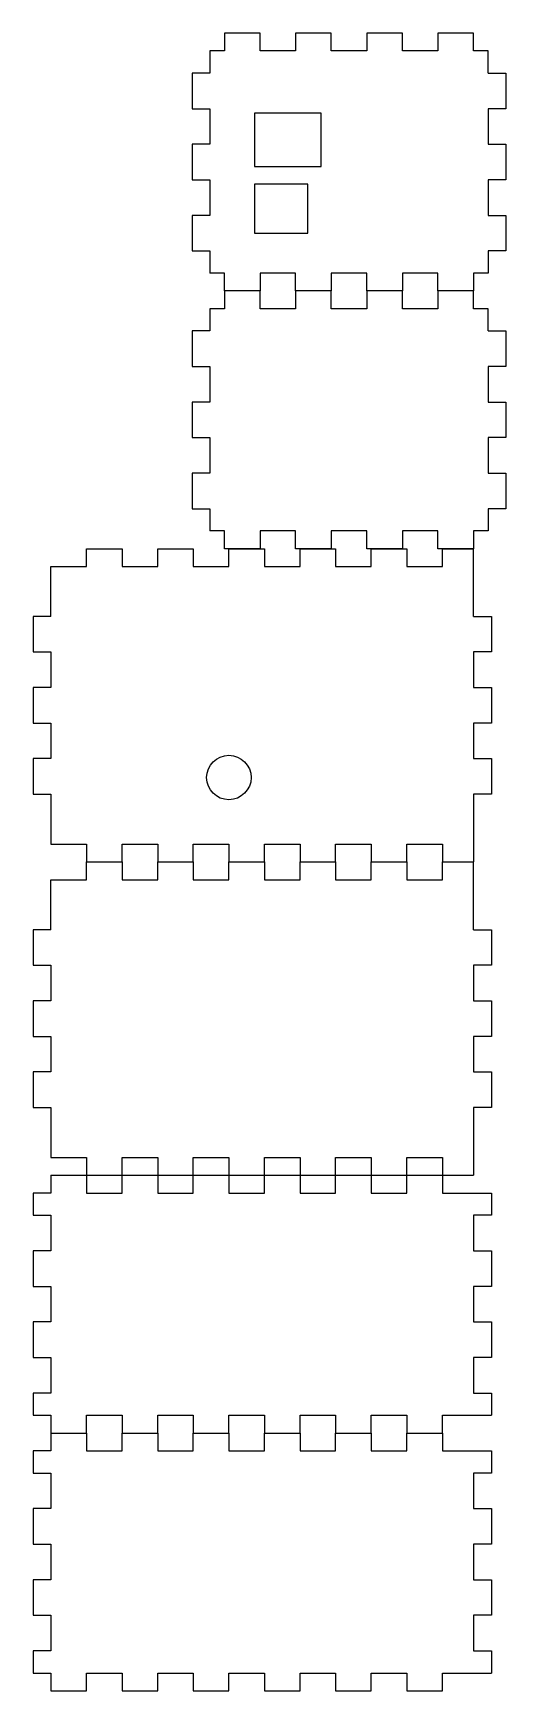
# Model space of a CAD drawing. Header units: inches. Extents: x 4.8 to 15.4, y 2.5 to 39.8.
import ezdxf

# ---------------------------------------------------------------- set-up
doc = ezdxf.new("R2010")
doc.units = ezdxf.units.IN
doc.header["$MEASUREMENT"] = 0

msp = doc.modelspace()

# ---------------------------------------------------------------- linework, layer by layer
at = {"color": 10}
for p, q in [((9.864, 39.825), (9.064, 39.825)), ((9.064, 39.825), (9.064, 39.425)), ((9.864, 39.425), (9.864, 39.825)), ((11.464, 39.825), (10.664, 39.825)), ((10.664, 39.825), (10.664, 39.425)), ((11.464, 39.425), (11.464, 39.825)), ((13.064, 39.825), (12.264, 39.825)), ((12.264, 39.825), (12.264, 39.425)), ((13.064, 39.425), (13.064, 39.825)), ((14.664, 39.825), (13.864, 39.825)), ((13.864, 39.825), (13.864, 39.425)), ((14.664, 39.425), (14.664, 39.825)), ((8.739, 39.425), (8.739, 38.925)), ((9.064, 39.425), (8.739, 39.425)), ((10.664, 39.425), (9.864, 39.425)), ((12.264, 39.425), (11.464, 39.425)), ((13.864, 39.425), (13.064, 39.425)), ((14.989, 39.425), (14.664, 39.425)), ((14.989, 38.925), (14.989, 39.425)), ((8.739, 38.925), (8.339, 38.925)), ((8.339, 38.925), (8.339, 38.125)), ((14.989, 38.925), (15.389, 38.925)), ((15.389, 38.925), (15.389, 38.125)), ((8.339, 38.125), (8.739, 38.125)), ((8.739, 38.125), (8.739, 37.325)), ((15.389, 38.125), (14.989, 38.125)), ((14.989, 38.125), (14.989, 37.325)), ((11.239, 38.025), (9.739, 38.025)), ((9.739, 38.025), (9.739, 36.825)), ((11.239, 36.825), (11.239, 38.025)), ((8.739, 37.325), (8.339, 37.325)), ((8.339, 37.325), (8.339, 36.525)), ((14.989, 37.325), (15.389, 37.325)), ((15.389, 37.325), (15.389, 36.525)), ((9.739, 36.825), (11.239, 36.825)), ((8.339, 36.525), (8.739, 36.525)), ((8.739, 36.525), (8.739, 35.725)), ((10.939, 36.425), (9.739, 36.425)), ((9.739, 36.425), (9.739, 35.325)), ((10.939, 35.325), (10.939, 36.425)), ((15.389, 36.525), (14.989, 36.525)), ((14.989, 36.525), (14.989, 35.725)), ((8.739, 35.725), (8.339, 35.725)), ((8.339, 35.725), (8.339, 34.925)), ((14.989, 35.725), (15.389, 35.725)), ((15.389, 35.725), (15.389, 34.925)), ((9.739, 35.325), (10.939, 35.325)), ((8.339, 34.925), (8.739, 34.925)), ((8.739, 34.925), (8.739, 34.425)), ((15.389, 34.925), (14.989, 34.925)), ((14.989, 34.925), (14.989, 34.425)), ((9.064, 34.425), (8.739, 34.425)), ((9.064, 34.025), (9.064, 34.425)), ((10.664, 34.425), (9.864, 34.425)), ((9.864, 34.425), (9.864, 34.025)), ((10.664, 34.025), (10.664, 34.425)), ((12.264, 34.425), (11.464, 34.425)), ((11.464, 34.425), (11.464, 34.025)), ((12.264, 34.025), (12.264, 34.425)), ((13.864, 34.425), (13.064, 34.425)), ((13.064, 34.425), (13.064, 34.025)), ((13.864, 34.025), (13.864, 34.425)), ((14.989, 34.425), (14.664, 34.425)), ((14.664, 34.425), (14.664, 34.025)), ((9.864, 34.025), (9.064, 34.025)), ((9.864, 34.025), (9.064, 34.025)), ((9.064, 34.025), (9.064, 33.625)), ((9.864, 33.625), (9.864, 34.025)), ((11.464, 34.025), (10.664, 34.025)), ((11.464, 34.025), (10.664, 34.025)), ((10.664, 34.025), (10.664, 33.625)), ((11.464, 33.625), (11.464, 34.025)), ((13.064, 34.025), (12.264, 34.025)), ((13.064, 34.025), (12.264, 34.025)), ((12.264, 34.025), (12.264, 33.625)), ((13.064, 33.625), (13.064, 34.025)), ((14.664, 34.025), (13.864, 34.025)), ((14.664, 34.025), (13.864, 34.025)), ((13.864, 34.025), (13.864, 33.625)), ((14.664, 33.625), (14.664, 34.025)), ((8.739, 33.625), (8.739, 33.125)), ((9.064, 33.625), (8.739, 33.625)), ((10.664, 33.625), (9.864, 33.625)), ((12.264, 33.625), (11.464, 33.625)), ((13.864, 33.625), (13.064, 33.625)), ((14.989, 33.625), (14.664, 33.625)), ((14.989, 33.125), (14.989, 33.625)), ((8.739, 33.125), (8.339, 33.125)), ((8.339, 33.125), (8.339, 32.325)), ((14.989, 33.125), (15.389, 33.125)), ((15.389, 33.125), (15.389, 32.325)), ((8.339, 32.325), (8.739, 32.325)), ((8.739, 32.325), (8.739, 31.525)), ((15.389, 32.325), (14.989, 32.325)), ((14.989, 32.325), (14.989, 31.525)), ((8.739, 31.525), (8.339, 31.525)), ((8.339, 31.525), (8.339, 30.725)), ((14.989, 31.525), (15.389, 31.525)), ((15.389, 31.525), (15.389, 30.725)), ((8.339, 30.725), (8.739, 30.725)), ((8.739, 30.725), (8.739, 29.925)), ((15.389, 30.725), (14.989, 30.725)), ((14.989, 30.725), (14.989, 29.925)), ((8.739, 29.925), (8.339, 29.925)), ((8.339, 29.925), (8.339, 29.125)), ((14.989, 29.925), (15.389, 29.925)), ((15.389, 29.925), (15.389, 29.125)), ((8.339, 29.125), (8.739, 29.125)), ((8.739, 29.125), (8.739, 28.625)), ((15.389, 29.125), (14.989, 29.125)), ((14.989, 29.125), (14.989, 28.625)), ((9.064, 28.625), (8.739, 28.625)), ((9.064, 28.225), (9.064, 28.625)), ((10.664, 28.625), (9.864, 28.625)), ((9.864, 28.625), (9.864, 28.225)), ((10.664, 28.225), (10.664, 28.625)), ((12.264, 28.625), (11.464, 28.625)), ((11.464, 28.625), (11.464, 28.225)), ((12.264, 28.225), (12.264, 28.625)), ((13.864, 28.625), (13.064, 28.625)), ((13.064, 28.625), (13.064, 28.225)), ((13.864, 28.225), (13.864, 28.625)), ((14.989, 28.625), (14.664, 28.625)), ((14.664, 28.625), (14.664, 28.225)), ((5.964, 27.825), (5.964, 28.225)), ((5.964, 28.225), (6.764, 28.225)), ((6.764, 28.225), (6.764, 27.825)), ((7.564, 27.825), (7.564, 28.225)), ((7.564, 28.225), (8.364, 28.225)), ((8.364, 28.225), (8.364, 27.825)), ((9.864, 28.225), (9.064, 28.225)), ((9.164, 27.825), (9.164, 28.225)), ((9.164, 28.225), (9.964, 28.225)), ((9.964, 28.225), (9.964, 27.825)), ((11.464, 28.225), (10.664, 28.225)), ((10.764, 27.825), (10.764, 28.225)), ((10.764, 28.225), (11.564, 28.225)), ((11.564, 28.225), (11.564, 27.825)), ((13.064, 28.225), (12.264, 28.225)), ((12.364, 27.825), (12.364, 28.225)), ((12.364, 28.225), (13.164, 28.225)), ((13.164, 28.225), (13.164, 27.825)), ((14.664, 28.225), (13.864, 28.225)), ((13.964, 27.825), (13.964, 28.225)), ((13.964, 28.225), (14.664, 28.225)), ((14.664, 26.7), (14.664, 28.225)), ((5.164, 27.825), (5.964, 27.825)), ((5.164, 26.7), (5.164, 27.825)), ((6.764, 27.825), (7.564, 27.825)), ((8.364, 27.825), (9.164, 27.825)), ((9.964, 27.825), (10.764, 27.825)), ((11.564, 27.825), (12.364, 27.825)), ((13.164, 27.825), (13.964, 27.825)), ((5.164, 26.7), (4.764, 26.7)), ((4.764, 26.7), (4.764, 25.9)), ((14.664, 26.7), (15.064, 26.7)), ((15.064, 26.7), (15.064, 25.9)), ((4.764, 25.9), (5.164, 25.9)), ((5.164, 25.9), (5.164, 25.1)), ((15.064, 25.9), (14.664, 25.9)), ((14.664, 25.9), (14.664, 25.1)), ((5.164, 25.1), (4.764, 25.1)), ((4.764, 25.1), (4.764, 24.3)), ((14.664, 25.1), (15.064, 25.1)), ((15.064, 25.1), (15.064, 24.3)), ((4.764, 24.3), (5.164, 24.3)), ((5.164, 24.3), (5.164, 23.5)), ((15.064, 24.3), (14.664, 24.3)), ((14.664, 24.3), (14.664, 23.5)), ((5.164, 23.5), (4.764, 23.5)), ((4.764, 23.5), (4.764, 22.7)), ((14.664, 23.5), (15.064, 23.5)), ((15.064, 23.5), (15.064, 22.7)), ((4.764, 22.7), (5.164, 22.7)), ((5.164, 22.7), (5.164, 21.575)), ((15.064, 22.7), (14.664, 22.7)), ((14.664, 22.7), (14.664, 21.175)), ((5.164, 21.575), (5.964, 21.575)), ((5.964, 21.575), (5.964, 21.175)), ((6.764, 21.175), (6.764, 21.575)), ((6.764, 21.575), (7.564, 21.575)), ((7.564, 21.575), (7.564, 21.175)), ((8.364, 21.175), (8.364, 21.575)), ((8.364, 21.575), (9.164, 21.575)), ((9.164, 21.575), (9.164, 21.175)), ((9.964, 21.175), (9.964, 21.575)), ((9.964, 21.575), (10.764, 21.575)), ((10.764, 21.575), (10.764, 21.175)), ((11.564, 21.175), (11.564, 21.575)), ((11.564, 21.575), (12.364, 21.575)), ((12.364, 21.575), (12.364, 21.175)), ((13.164, 21.175), (13.164, 21.575)), ((13.164, 21.575), (13.964, 21.575)), ((13.964, 21.575), (13.964, 21.175)), ((5.964, 21.175), (6.764, 21.175)), ((5.964, 20.775), (5.964, 21.175)), ((5.964, 21.175), (6.764, 21.175)), ((6.764, 21.175), (6.764, 20.775)), ((7.564, 21.175), (8.364, 21.175)), ((7.564, 20.775), (7.564, 21.175)), ((7.564, 21.175), (8.364, 21.175)), ((8.364, 21.175), (8.364, 20.775)), ((9.164, 21.175), (9.964, 21.175)), ((9.164, 20.775), (9.164, 21.175)), ((9.164, 21.175), (9.964, 21.175)), ((9.964, 21.175), (9.964, 20.775)), ((10.764, 21.175), (11.564, 21.175)), ((10.764, 20.775), (10.764, 21.175)), ((10.764, 21.175), (11.564, 21.175)), ((11.564, 21.175), (11.564, 20.775)), ((12.364, 21.175), (13.164, 21.175)), ((12.364, 20.775), (12.364, 21.175)), ((12.364, 21.175), (13.164, 21.175)), ((13.164, 21.175), (13.164, 20.775)), ((13.964, 21.175), (14.664, 21.175)), ((13.964, 20.775), (13.964, 21.175)), ((13.964, 21.175), (14.664, 21.175)), ((14.664, 19.65), (14.664, 21.175)), ((5.164, 20.775), (5.964, 20.775)), ((5.164, 19.65), (5.164, 20.775)), ((6.764, 20.775), (7.564, 20.775)), ((8.364, 20.775), (9.164, 20.775)), ((9.964, 20.775), (10.764, 20.775)), ((11.564, 20.775), (12.364, 20.775)), ((13.164, 20.775), (13.964, 20.775)), ((5.164, 19.65), (4.764, 19.65)), ((4.764, 19.65), (4.764, 18.85)), ((14.664, 19.65), (15.064, 19.65)), ((15.064, 19.65), (15.064, 18.85)), ((4.764, 18.85), (5.164, 18.85)), ((5.164, 18.85), (5.164, 18.05)), ((15.064, 18.85), (14.664, 18.85)), ((14.664, 18.85), (14.664, 18.05)), ((5.164, 18.05), (4.764, 18.05)), ((4.764, 18.05), (4.764, 17.25)), ((14.664, 18.05), (15.064, 18.05)), ((15.064, 18.05), (15.064, 17.25)), ((4.764, 17.25), (5.164, 17.25)), ((5.164, 17.25), (5.164, 16.45)), ((15.064, 17.25), (14.664, 17.25)), ((14.664, 17.25), (14.664, 16.45)), ((5.164, 16.45), (4.764, 16.45)), ((4.764, 16.45), (4.764, 15.65)), ((14.664, 16.45), (15.064, 16.45)), ((15.064, 16.45), (15.064, 15.65)), ((4.764, 15.65), (5.164, 15.65)), ((5.164, 15.65), (5.164, 14.525)), ((15.064, 15.65), (14.664, 15.65)), ((14.664, 15.65), (14.664, 14.125)), ((5.164, 14.525), (5.964, 14.525)), ((5.964, 14.525), (5.964, 14.125)), ((6.764, 14.125), (6.764, 14.525)), ((6.764, 14.525), (7.564, 14.525)), ((7.564, 14.525), (7.564, 14.125)), ((8.364, 14.125), (8.364, 14.525)), ((8.364, 14.525), (9.164, 14.525)), ((9.164, 14.525), (9.164, 14.125)), ((9.964, 14.125), (9.964, 14.525)), ((9.964, 14.525), (10.764, 14.525)), ((10.764, 14.525), (10.764, 14.125)), ((11.564, 14.125), (11.564, 14.525)), ((11.564, 14.525), (12.364, 14.525)), ((12.364, 14.525), (12.364, 14.125)), ((13.164, 14.125), (13.164, 14.525)), ((13.164, 14.525), (13.964, 14.525)), ((13.964, 14.525), (13.964, 14.125)), ((5.164, 14.125), (5.964, 14.125)), ((5.164, 14.125), (5.164, 13.725)), ((5.964, 14.125), (6.764, 14.125)), ((5.964, 14.125), (5.964, 13.725)), ((5.964, 14.125), (5.964, 13.725)), ((6.764, 13.725), (6.764, 14.125)), ((6.764, 14.125), (7.564, 14.125)), ((7.564, 14.125), (8.364, 14.125)), ((7.564, 14.125), (7.564, 13.725)), ((8.364, 13.725), (8.364, 14.125)), ((8.364, 14.125), (9.164, 14.125)), ((9.164, 14.125), (9.964, 14.125)), ((9.164, 14.125), (9.164, 13.725)), ((9.964, 13.725), (9.964, 14.125)), ((9.964, 14.125), (10.764, 14.125)), ((10.764, 14.125), (11.564, 14.125)), ((10.764, 14.125), (10.764, 13.725)), ((11.564, 13.725), (11.564, 14.125)), ((11.564, 14.125), (12.364, 14.125)), ((12.364, 14.125), (13.164, 14.125)), ((12.364, 14.125), (12.364, 13.725)), ((13.164, 13.725), (13.164, 14.125)), ((13.164, 14.125), (13.964, 14.125)), ((13.964, 14.125), (14.664, 14.125)), ((13.964, 14.125), (13.964, 13.725)), ((5.164, 13.725), (4.764, 13.725)), ((4.764, 13.725), (4.764, 13.225)), ((5.964, 13.725), (6.764, 13.725)), ((7.564, 13.725), (8.364, 13.725)), ((9.164, 13.725), (9.964, 13.725)), ((10.764, 13.725), (11.564, 13.725)), ((12.364, 13.725), (13.164, 13.725)), ((13.964, 13.725), (14.664, 13.725)), ((14.664, 13.725), (15.064, 13.725)), ((15.064, 13.725), (15.064, 13.225)), ((4.764, 13.225), (5.164, 13.225)), ((5.164, 13.225), (5.164, 12.425)), ((15.064, 13.225), (14.664, 13.225)), ((14.664, 13.225), (14.664, 12.425)), ((5.164, 12.425), (4.764, 12.425)), ((4.764, 12.425), (4.764, 11.625)), ((14.664, 12.425), (15.064, 12.425)), ((15.064, 12.425), (15.064, 11.625)), ((4.764, 11.625), (5.164, 11.625)), ((5.164, 11.625), (5.164, 10.825)), ((15.064, 11.625), (14.664, 11.625)), ((14.664, 11.625), (14.664, 10.825)), ((5.164, 10.825), (4.764, 10.825)), ((4.764, 10.825), (4.764, 10.025)), ((14.664, 10.825), (15.064, 10.825)), ((15.064, 10.825), (15.064, 10.025)), ((4.764, 10.025), (5.164, 10.025)), ((5.164, 10.025), (5.164, 9.225)), ((15.064, 10.025), (14.664, 10.025)), ((14.664, 10.025), (14.664, 9.225)), ((5.164, 9.225), (4.764, 9.225)), ((4.764, 9.225), (4.764, 8.725)), ((14.664, 9.225), (15.064, 9.225)), ((15.064, 9.225), (15.064, 8.725)), ((4.764, 8.725), (5.164, 8.725)), ((5.164, 8.725), (5.164, 8.325)), ((5.964, 8.325), (5.964, 8.725)), ((5.964, 8.325), (5.964, 8.725)), ((5.964, 8.725), (6.764, 8.725)), ((6.764, 8.725), (6.764, 8.325)), ((7.564, 8.325), (7.564, 8.725)), ((7.564, 8.725), (8.364, 8.725)), ((8.364, 8.725), (8.364, 8.325)), ((9.164, 8.325), (9.164, 8.725)), ((9.164, 8.725), (9.964, 8.725)), ((9.964, 8.725), (9.964, 8.325)), ((10.764, 8.325), (10.764, 8.725)), ((10.764, 8.725), (11.564, 8.725)), ((11.564, 8.725), (11.564, 8.325)), ((12.364, 8.325), (12.364, 8.725)), ((12.364, 8.725), (13.164, 8.725)), ((13.164, 8.725), (13.164, 8.325)), ((13.964, 8.325), (13.964, 8.725)), ((13.964, 8.725), (15.064, 8.725)), ((5.164, 8.325), (5.964, 8.325)), ((5.164, 8.325), (5.964, 8.325)), ((5.164, 8.325), (5.164, 7.925)), ((5.964, 8.325), (5.964, 7.925)), ((5.964, 8.325), (5.964, 7.925)), ((6.764, 8.325), (7.564, 8.325)), ((6.764, 7.925), (6.764, 8.325)), ((6.764, 8.325), (7.564, 8.325)), ((7.564, 8.325), (7.564, 7.925)), ((8.364, 8.325), (9.164, 8.325)), ((8.364, 7.925), (8.364, 8.325)), ((8.364, 8.325), (9.164, 8.325)), ((9.164, 8.325), (9.164, 7.925)), ((9.964, 8.325), (10.764, 8.325)), ((9.964, 7.925), (9.964, 8.325)), ((9.964, 8.325), (10.764, 8.325)), ((10.764, 8.325), (10.764, 7.925)), ((11.564, 8.325), (12.364, 8.325)), ((11.564, 7.925), (11.564, 8.325)), ((11.564, 8.325), (12.364, 8.325)), ((12.364, 8.325), (12.364, 7.925)), ((13.164, 8.325), (13.964, 8.325)), ((13.164, 7.925), (13.164, 8.325)), ((13.164, 8.325), (13.964, 8.325)), ((13.964, 8.325), (13.964, 7.925)), ((5.164, 7.925), (4.764, 7.925)), ((4.764, 7.925), (4.764, 7.425)), ((5.964, 7.925), (6.764, 7.925)), ((7.564, 7.925), (8.364, 7.925)), ((9.164, 7.925), (9.964, 7.925)), ((10.764, 7.925), (11.564, 7.925)), ((12.364, 7.925), (13.164, 7.925)), ((13.964, 7.925), (14.664, 7.925)), ((14.664, 7.925), (15.064, 7.925)), ((15.064, 7.925), (15.064, 7.425)), ((4.764, 7.425), (5.164, 7.425)), ((5.164, 7.425), (5.164, 6.625)), ((15.064, 7.425), (14.664, 7.425)), ((14.664, 7.425), (14.664, 6.625)), ((5.164, 6.625), (4.764, 6.625)), ((4.764, 6.625), (4.764, 5.825)), ((14.664, 6.625), (15.064, 6.625)), ((15.064, 6.625), (15.064, 5.825)), ((4.764, 5.825), (5.164, 5.825)), ((5.164, 5.825), (5.164, 5.025)), ((15.064, 5.825), (14.664, 5.825)), ((14.664, 5.825), (14.664, 5.025)), ((5.164, 5.025), (4.764, 5.025)), ((4.764, 5.025), (4.764, 4.225)), ((14.664, 5.025), (15.064, 5.025)), ((15.064, 5.025), (15.064, 4.225)), ((4.764, 4.225), (5.164, 4.225)), ((5.164, 4.225), (5.164, 3.425)), ((15.064, 4.225), (14.664, 4.225)), ((14.664, 4.225), (14.664, 3.425)), ((5.164, 3.425), (4.764, 3.425)), ((4.764, 3.425), (4.764, 2.925)), ((14.664, 3.425), (15.064, 3.425)), ((15.064, 3.425), (15.064, 2.925)), ((4.764, 2.925), (5.164, 2.925)), ((5.164, 2.925), (5.164, 2.525)), ((5.964, 2.525), (5.964, 2.925)), ((5.964, 2.525), (5.964, 2.925)), ((5.964, 2.925), (6.764, 2.925)), ((6.764, 2.925), (6.764, 2.525)), ((7.564, 2.525), (7.564, 2.925)), ((7.564, 2.925), (8.364, 2.925)), ((8.364, 2.925), (8.364, 2.525)), ((9.164, 2.525), (9.164, 2.925)), ((9.164, 2.925), (9.964, 2.925)), ((9.964, 2.925), (9.964, 2.525)), ((10.764, 2.525), (10.764, 2.925)), ((10.764, 2.925), (11.564, 2.925)), ((11.564, 2.925), (11.564, 2.525)), ((12.364, 2.525), (12.364, 2.925)), ((12.364, 2.925), (13.164, 2.925)), ((13.164, 2.925), (13.164, 2.525)), ((13.964, 2.525), (13.964, 2.925)), ((13.964, 2.925), (15.064, 2.925)), ((5.164, 2.525), (5.964, 2.525)), ((6.764, 2.525), (7.564, 2.525)), ((8.364, 2.525), (9.164, 2.525)), ((9.964, 2.525), (10.764, 2.525)), ((11.564, 2.525), (12.364, 2.525)), ((13.164, 2.525), (13.964, 2.525))]:
    msp.add_line(p, q, dxfattribs=at)
msp.add_circle((9.164, 23.075), 0.5, dxfattribs=at)

doc.saveas('drawing.dxf')
